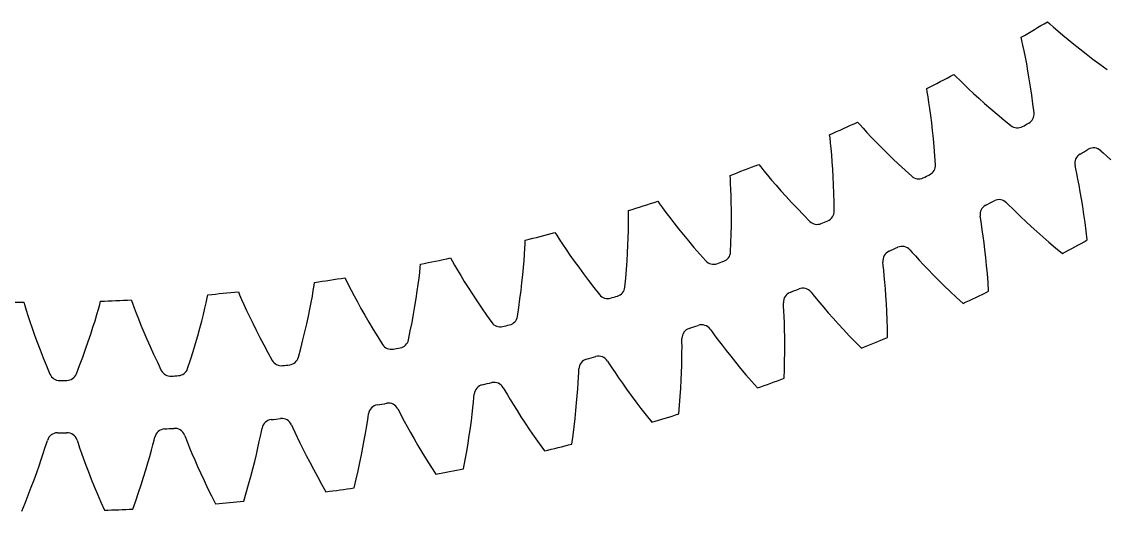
# Model space of a CAD drawing. Header units: millimetres. Extents: x -78 to 78, y -78 to 78.
# Drawn here: x -0.49 to 38.49, y -78.12 to -60.56 of the extents above; entities that cross this region are included whole.
import ezdxf

# ---------------------------------------------------------------- set-up
doc = ezdxf.new("R2010")
doc.units = ezdxf.units.MM

msp = doc.modelspace()

# ---------------------------------------------------------------- linework, layer by layer
at = {"layer": 'thin_ring_external'}
for p, q in [((38.249961, -65.187617), (38.338772, -65.266099)), ((38.338772, -65.266099), (38.467226, -65.381657)), ((38.467226, -65.381657), (38.618787, -65.515797)), ((37.352714, -65.8354), (37.329152, -65.719246)), ((37.388563, -66.004424), (37.352714, -65.8354)), ((37.428951, -66.202749), (37.388563, -66.004424)), ((37.471803, -66.423272), (37.428951, -66.202749)), ((37.515876, -66.662254), (37.471803, -66.423272)), ((37.560294, -66.917346), (37.515876, -66.662254)), ((37.604384, -67.186913), (37.560294, -66.917346)), ((34.871547, -67.055649), (34.956235, -67.138564)), ((34.956235, -67.138564), (35.078622, -67.26053)), ((35.078622, -67.26053), (35.223135, -67.402234)), ((35.223135, -67.402234), (35.384941, -67.558071)), ((37.647603, -67.469749), (37.604384, -67.186913)), ((33.942395, -67.656773), (33.924794, -67.539568)), ((33.969566, -67.827407), (33.942395, -67.656773)), ((35.384941, -67.558071), (35.561579, -67.724968)), ((35.561579, -67.724968), (35.751549, -67.90091)), ((37.689491, -67.76492), (37.647603, -67.469749)), ((37.729657, -68.07168), (37.689491, -67.76492)), ((33.999776, -68.027536), (33.969566, -67.827407)), ((34.031312, -68.249959), (33.999776, -68.027536)), ((35.751549, -67.90091), (35.953849, -68.084446)), ((35.953849, -68.084446), (36.167759, -68.274462)), ((37.767754, -68.389417), (37.729657, -68.07168)), ((34.063125, -68.49088), (34.031312, -68.249959)), ((34.09446, -68.747907), (34.063125, -68.49088)), ((36.167759, -68.274462), (36.392746, -68.470067)), ((36.392746, -68.470067), (36.628397, -68.670526)), ((31.402158, -68.748741), (31.482502, -68.835871)), ((31.482502, -68.835871), (31.598501, -68.963927)), ((31.598501, -68.963927), (31.735591, -69.112826)), ((34.124728, -69.019374), (34.09446, -68.747907)), ((36.628397, -68.670526), (36.874387, -68.875215)), ((30.443524, -69.301638), (30.431931, -69.183686)), ((30.461947, -69.473436), (30.443524, -69.301638)), ((31.735591, -69.112826), (31.889228, -69.276722)), ((31.889228, -69.276722), (32.057113, -69.45242)), ((34.153448, -69.304047), (34.124728, -69.019374)), ((34.180211, -69.600972), (34.153448, -69.304047)), ((30.481899, -69.674847), (30.461947, -69.473436)), ((30.502037, -69.89859), (30.481899, -69.674847)), ((32.057113, -69.45242), (32.237853, -69.637832)), ((32.237853, -69.637832), (32.430517, -69.831458)), ((34.204661, -69.909383), (34.180211, -69.600972)), ((30.521506, -70.140821), (30.502037, -69.89859)), ((30.539676, -70.399112), (30.521506, -70.140821)), ((32.430517, -69.831458), (32.634446, -70.032149)), ((32.634446, -70.032149), (32.849152, -70.238987)), ((34.226484, -70.228651), (34.204661, -69.909383)), ((27.850844, -70.262475), (27.926634, -70.353594)), ((27.926634, -70.353594), (28.035944, -70.487406)), ((28.035944, -70.487406), (28.165252, -70.64311)), ((30.556044, -70.671771), (30.539676, -70.399112)), ((32.849152, -70.238987), (33.07426, -70.451217)), ((33.07426, -70.451217), (33.309477, -70.668199)), ((26.865229, -70.765702), (26.859674, -70.647313)), ((26.874856, -70.938217), (26.865229, -70.765702)), ((28.165252, -70.64311), (28.31032, -70.814637)), ((28.31032, -70.814637), (28.469015, -70.998678)), ((30.570191, -70.957539), (30.556044, -70.671771)), ((26.884498, -71.140384), (26.874856, -70.938217)), ((26.893185, -71.364863), (26.884498, -71.140384)), ((28.469015, -70.998678), (28.640051, -71.193078)), ((28.640051, -71.193078), (28.822577, -71.396289)), ((30.581758, -71.255444), (30.570191, -70.957539)), ((30.590428, -71.564701), (30.581758, -71.255444)), ((24.226871, -71.592902), (24.297909, -71.687772)), ((24.297909, -71.687772), (24.400244, -71.826991)), ((26.900261, -71.607773), (26.893185, -71.364863)), ((26.905219, -71.866655), (26.900261, -71.607773)), ((28.822577, -71.396289), (29.015993, -71.60713)), ((29.015993, -71.60713), (29.219857, -71.824662)), ((30.595921, -71.884666), (30.590428, -71.564701)), ((23.216846, -72.045147), (23.217343, -71.926628)), ((23.217652, -72.217928), (23.216846, -72.045147)), ((24.400244, -71.826991), (24.521432, -71.989095)), ((24.521432, -71.989095), (24.657554, -72.167805)), ((26.907643, -72.139793), (26.905219, -71.866655)), ((29.219857, -71.824662), (29.433835, -72.048109)), ((29.433835, -72.048109), (29.657666, -72.276818)), ((23.214172, -72.644954), (23.216958, -72.420324)), ((23.216958, -72.420324), (23.217652, -72.217928)), ((24.657554, -72.167805), (24.806644, -72.359709)), ((24.806644, -72.359709), (24.967531, -72.562588)), ((26.90352, -72.724018), (26.90718, -72.425911)), ((26.90718, -72.425911), (26.907643, -72.139793)), ((20.539692, -72.736552), (20.605794, -72.834926)), ((20.605794, -72.834926), (20.700886, -72.979188)), ((23.208835, -72.887908), (23.214172, -72.644954)), ((24.967531, -72.562588), (25.139443, -72.774854)), ((25.139443, -72.774854), (25.321841, -72.995297)), ((26.896389, -73.033314), (26.90352, -72.724018)), ((19.499876, -73.309231), (19.507893, -73.136634)), ((19.507893, -73.136634), (19.514441, -73.018295)), ((20.700886, -72.979188), (20.81364, -73.147268)), ((20.81364, -73.147268), (20.940458, -73.332696)), ((23.189043, -73.419611), (23.200568, -73.146705)), ((23.200568, -73.146705), (23.208835, -72.887908)), ((25.321841, -72.995297), (25.514332, -73.222954)), ((25.514332, -73.222954), (25.716621, -73.457035)), ((26.885537, -73.353143), (26.896389, -73.033314)), ((19.474596, -73.735522), (19.488848, -73.511327)), ((19.488848, -73.511327), (19.499876, -73.309231)), ((20.940458, -73.332696), (21.079555, -73.531962)), ((21.079555, -73.531962), (21.229873, -73.742792)), ((23.173971, -73.705333), (23.189043, -73.419611)), ((25.716621, -73.457035), (25.928482, -73.696875)), ((15.731226, -74.209279), (15.748046, -74.037316)), ((15.748046, -74.037316), (15.760628, -73.919466)), ((16.798928, -73.69044), (16.85992, -73.792061)), ((16.85992, -73.792061), (16.947522, -73.94099)), ((16.947522, -73.94099), (17.051547, -74.114608)), ((19.43539, -74.235924), (19.456861, -73.977886)), ((19.456861, -73.977886), (19.474596, -73.735522)), ((21.229873, -73.742792), (21.390723, -73.963558)), ((21.390723, -73.963558), (21.561627, -74.193027)), ((23.132179, -74.311392), (23.155094, -74.002863)), ((23.155094, -74.002863), (23.173971, -73.705333)), ((15.684213, -74.633722), (15.709894, -74.410548)), ((15.709894, -74.410548), (15.731226, -74.209279)), ((17.051547, -74.114608), (17.168732, -74.30627)), ((17.168732, -74.30627), (17.297473, -74.512379)), ((19.409945, -74.507886), (19.43539, -74.235924)), ((21.561627, -74.193027), (21.742242, -74.430216)), ((21.742242, -74.430216), (21.932316, -74.674321)), ((23.105011, -74.630249), (23.132179, -74.311392)), ((11.921536, -74.915723), (11.947115, -74.744843)), ((11.947115, -74.744843), (11.965698, -74.62779)), ((13.014337, -74.452078), (13.070061, -74.556681)), ((13.070061, -74.556681), (13.149944, -74.709889)), ((13.149944, -74.709889), (13.244968, -74.888592)), ((15.654126, -74.874865), (15.684213, -74.633722)), ((17.297473, -74.512379), (17.436829, -74.730608)), ((17.436829, -74.730608), (17.586196, -74.9593)), ((19.34626, -75.088643), (19.380304, -74.792465)), ((19.380304, -74.792465), (19.409945, -74.507886)), ((21.932316, -74.674321), (22.131654, -74.924666)), ((8.115014, -75.25737), (8.13955, -75.141417)), ((9.195793, -75.019479), (9.246104, -75.126791)), ((9.246104, -75.126791), (9.31806, -75.283878)), ((11.852912, -75.337212), (11.889955, -75.11564)), ((11.889955, -75.11564), (11.921536, -74.915723)), ((13.244968, -74.888592), (13.352214, -75.085987)), ((13.352214, -75.085987), (13.470263, -75.298401)), ((15.580209, -75.401778), (15.619507, -75.13147)), ((15.619507, -75.13147), (15.654126, -74.874865)), ((17.586196, -74.9593), (17.745161, -75.197196)), ((17.745161, -75.197196), (17.91343, -75.443298)), ((19.307621, -75.3956), (19.34626, -75.088643)), ((0.397353, -75.692584), (0.433586, -75.579739)), ((1.496758, -75.56616), (1.535862, -75.678043)), ((4.21887, -75.740938), (4.261743, -75.573558)), ((4.261743, -75.573558), (4.292167, -75.45901)), ((5.353259, -75.391163), (5.398024, -75.500904)), ((5.398024, -75.500904), (5.461865, -75.66146)), ((8.038996, -75.624764), (8.080744, -75.42672)), ((8.080744, -75.42672), (8.115014, -75.25737)), ((9.31806, -75.283878), (9.403835, -75.4672)), ((9.403835, -75.4672), (9.500861, -75.669814)), ((11.762875, -75.831007), (11.810551, -75.576504)), ((11.810551, -75.576504), (11.852912, -75.337212)), ((13.470263, -75.298401), (13.598295, -75.523461)), ((13.598295, -75.523461), (13.73579, -75.759482)), ((15.536076, -75.684472), (15.580209, -75.401778)), ((17.91343, -75.443298), (18.090791, -75.69679)), ((19.264207, -75.712654), (19.307621, -75.3956)), ((0.284261, -76.05031), (0.345989, -75.857556)), ((0.345989, -75.857556), (0.397353, -75.692584)), ((1.535862, -75.678043), (1.591421, -75.84165)), ((1.591421, -75.84165), (1.658052, -76.032765)), ((4.107616, -76.153231), (4.167064, -75.936592)), ((4.167064, -75.936592), (4.21887, -75.740938)), ((5.461865, -75.66146), (5.538168, -75.848923)), ((5.538168, -75.848923), (5.624722, -76.056226)), ((7.936163, -76.080973), (7.990687, -75.844156)), ((7.990687, -75.844156), (8.038996, -75.624764)), ((9.500861, -75.669814), (9.607911, -75.887978)), ((9.607911, -75.887978), (9.724284, -76.119282)), ((11.709826, -76.098955), (11.762875, -75.831007)), ((13.73579, -75.759482), (13.8824, -76.005184)), ((15.432691, -76.283109), (15.486953, -75.978526)), ((15.486953, -75.978526), (15.536076, -75.684472)), ((18.090791, -75.69679), (18.277086, -75.956986)), ((0.135437, -76.493652), (0.213829, -76.263631)), ((0.213829, -76.263631), (0.284261, -76.05031)), ((1.658052, -76.032765), (1.733909, -76.244217)), ((1.733909, -76.244217), (1.81815, -76.472161)), ((3.967688, -76.635268), (4.041071, -76.386955)), ((4.041071, -76.386955), (4.107616, -76.153231)), ((5.624722, -76.056226), (5.720492, -76.279572)), ((5.720492, -76.279572), (5.824903, -76.516517)), ((7.808893, -76.597599), (7.875555, -76.332709)), ((7.875555, -76.332709), (7.936163, -76.080973)), ((9.724284, -76.119282), (9.849548, -76.362015)), ((9.849548, -76.362015), (9.983421, -76.614883)), ((11.587243, -76.670189), (11.651315, -76.379027)), ((11.651315, -76.379027), (11.709826, -76.098955)), ((13.8824, -76.005184), (14.037883, -76.259556)), ((14.037883, -76.259556), (14.20207, -76.521774)), ((15.373145, -76.597533), (15.432691, -76.283109)), ((-0.043859, -76.994604), (0.04947, -76.737894)), ((0.04947, -76.737894), (0.135437, -76.493652)), ((1.81815, -76.472161), (1.910326, -76.714128)), ((1.910326, -76.714128), (2.010181, -76.968371)), ((3.887588, -76.896409), (3.967688, -76.635268)), ((5.824903, -76.516517), (5.93761, -76.765329)), ((5.93761, -76.765329), (6.058397, -77.024703)), ((7.736159, -76.874318), (7.808893, -76.597599)), ((9.983421, -76.614883), (10.125713, -76.876863)), ((11.517499, -76.971604), (11.587243, -76.670189)), ((14.20207, -76.521774), (14.374836, -76.791143)), ((-0.144437, -77.262462), (-0.043859, -76.994604)), ((2.010181, -76.968371), (2.117567, -77.233574)), ((3.707385, -77.452162), (3.800819, -77.169053)), ((3.800819, -77.169053), (3.887588, -76.896409)), ((6.058397, -77.024703), (6.187127, -77.293606)), ((7.572259, -77.45929), (7.657302, -77.161829)), ((7.657302, -77.161829), (7.736159, -76.874318)), ((10.125713, -76.876863), (10.276297, -77.147122)), ((10.276297, -77.147122), (10.435084, -77.424961)), ((11.441976, -77.282578), (11.517499, -76.971604)), ((-0.367141, -77.827668), (-0.252205, -77.540431)), ((-0.252205, -77.540431), (-0.144437, -77.262462)), ((2.117567, -77.233574), (2.232398, -77.5087)), ((2.232398, -77.5087), (2.354633, -77.792907)), ((3.607265, -77.744892), (3.707385, -77.452162)), ((6.187127, -77.293606), (6.323714, -77.571202)), ((7.480956, -77.766001), (7.572259, -77.45929)), ((-0.489249, -78.123468), (-0.367141, -77.827668)), ((2.354633, -77.792907), (2.484256, -78.085492)), ((3.500419, -78.046542), (3.607265, -77.744892)), ((6.323714, -77.571202), (6.468107, -77.856787))]:
    msp.add_line(p, q, dxfattribs=at)
for centre, radius, start, end in [((37.993106, -65.46084), 0.375, 46.76868, 120.13064), ((37.694197, -65.633415), 0.375, 119.86936, 193.23132), ((0, 0), 75.3125, 299.86936, 300.13064), ((0, 0), 75.3125, 296.94253, 297.203811), ((34.601077, -67.3154), 0.375, 43.841851, 117.203811), ((34.293746, -67.472488), 0.375, 116.94253, 190.30449), ((0, 0), 78.125, 298.163689, 298.909482), ((30.803826, -69.135533), 0.375, 114.015701, 187.377661), ((0, 0), 75.3125, 294.015701, 294.276982), ((31.118778, -68.994343), 0.375, 40.915022, 114.276982), ((0, 0), 75.3125, 291.088872, 291.350153), ((27.555293, -70.493287), 0.375, 37.988193, 111.350153), ((27.233543, -70.618211), 0.375, 111.088872, 184.450832), ((0, 0), 78.125, 295.23686, 295.982652), ((23.592211, -71.916655), 0.375, 108.162042, 181.524003), ((0, 0), 75.3125, 288.162042, 288.423323), ((23.919919, -71.808322), 0.375, 35.061363, 108.423323), ((0, 0), 78.125, 292.310031, 293.055823), ((19.889329, -73.027476), 0.375, 105.235213, 178.597173), ((0, 0), 75.3125, 285.235213, 285.496494), ((20.222142, -72.936017), 0.375, 32.134534, 105.496494), ((16.134558, -73.947777), 0.375, 102.308384, 175.670344), ((0, 0), 75.3125, 282.308384, 282.569665), ((16.471607, -73.873431), 0.375, 29.207705, 102.569665), ((0, 0), 78.125, 289.383201, 290.128994), ((12.337694, -74.675156), 0.375, 99.381555, 172.743515), ((0, 0), 75.3125, 279.381555, 279.642836), ((12.678099, -74.618117), 0.375, 26.280875, 99.642836), ((0, 0), 75.3125, 276.454725, 276.716006), ((8.851516, -75.168134), 0.375, 23.354046, 96.716006), ((0, 0), 78.125, 286.456372, 287.202165), ((4.657393, -75.544069), 0.375, 93.527896, 166.889856), ((0, 0), 75.3125, 273.527896, 273.789177), ((5.00184, -75.522045), 0.375, 20.427217, 93.789177), ((8.508642, -75.207717), 0.375, 96.454725, 169.816686), ((0.793992, -75.683335), 0.375, 90.601067, 163.963027), ((0, 0), 75.3125, 270.601067, 270.862348), ((1.139115, -75.678928), 0.375, 17.500388, 90.862348), ((0, 0), 78.125, 283.529543, 284.275335), ((0, 0), 78.125, 280.602714, 281.348506), ((0, 0), 78.125, 277.675884, 278.421677), ((0, 0), 78.125, 274.749055, 275.494847), ((0, 0), 78.125, 271.822226, 272.568018)]:
    msp.add_arc(centre, radius, start, end, dxfattribs=at)
at = {"layer": 'thin_ring_internal'}
for p, q in [((36.339806, -60.558312), (36.42898, -60.638244)), ((36.42898, -60.638244), (36.560455, -60.754442)), ((36.560455, -60.754442), (36.715688, -60.889221)), ((35.420759, -61.232647), (35.393993, -61.115922)), ((36.715688, -60.889221), (36.889478, -61.037163)), ((36.889478, -61.037163), (37.079172, -61.195282)), ((35.458778, -61.403942), (35.420759, -61.232647)), ((35.501552, -61.605022), (35.458778, -61.403942)), ((37.079172, -61.195282), (37.283151, -61.36161)), ((37.283151, -61.36161), (37.500328, -61.534722)), ((37.500328, -61.534722), (37.72992, -61.71352)), ((35.54686, -61.828711), (35.501552, -61.605022)), ((35.593373, -62.071244), (35.54686, -61.828711)), ((37.72992, -61.71352), (37.971345, -61.897121)), ((37.971345, -61.897121), (38.224148, -62.084793)), ((35.640152, -62.330251), (35.593373, -62.071244)), ((35.686478, -62.604089), (35.640152, -62.330251)), ((38.224148, -62.084793), (38.486981, -62.276524)), ((32.978538, -62.452435), (33.063214, -62.537118)), ((33.063214, -62.537118), (33.188147, -62.660323)), ((33.188147, -62.660323), (33.335788, -62.803377)), ((35.731767, -62.891544), (35.686478, -62.604089)), ((32.024038, -63.075575), (32.003686, -62.957563)), ((32.052646, -63.248692), (32.024038, -63.075575)), ((33.335788, -62.803377), (33.50124, -62.960589)), ((33.50124, -62.960589), (33.682016, -63.128831)), ((33.682016, -63.128831), (33.876608, -63.30605)), ((35.775531, -63.191676), (35.731767, -62.891544)), ((32.084375, -63.451807), (32.052646, -63.248692)), ((32.1174, -63.677637), (32.084375, -63.451807)), ((33.876608, -63.30605), (34.084007, -63.490764)), ((34.084007, -63.490764), (34.303493, -63.681833)), ((35.817348, -63.503736), (35.775531, -63.191676)), ((35.857861, -63.826538), (35.817348, -63.503736)), ((32.150598, -63.922348), (32.1174, -63.677637)), ((34.303493, -63.681833), (34.534531, -63.878344)), ((34.534531, -63.878344), (34.776708, -64.079541)), ((29.518849, -64.160176), (29.598774, -64.249356)), ((29.598774, -64.249356), (29.716792, -64.3792)), ((32.183164, -64.183522), (32.150598, -63.922348)), ((32.214466, -64.459482), (32.183164, -64.183522)), ((34.776708, -64.079541), (35.028678, -64.285339)), ((28.531744, -64.730262), (28.517867, -64.611314)), ((29.716792, -64.3792), (29.856401, -64.530103)), ((29.856401, -64.530103), (30.013021, -64.696116)), ((30.013021, -64.696116), (30.18434, -64.873979)), ((32.243991, -64.748981), (32.214466, -64.459482)), ((28.550856, -64.904682), (28.531744, -64.730262)), ((28.571446, -65.109227), (28.550856, -64.904682)), ((30.18434, -64.873979), (30.368964, -65.06156)), ((30.368964, -65.06156), (30.565966, -65.257324)), ((32.271299, -65.051056), (32.243991, -64.748981)), ((32.296012, -65.364934), (32.271299, -65.051056)), ((28.592089, -65.336523), (28.571446, -65.109227)), ((28.611874, -65.582682), (28.592089, -65.336523)), ((30.565966, -65.257324), (30.77469, -65.460094)), ((30.77469, -65.460094), (30.994652, -65.668928)), ((32.318837, -65.689466), (32.296012, -65.364934)), ((25.971064, -65.676438), (26.046, -65.769849)), ((26.046, -65.769849), (26.156752, -65.905944)), ((28.630128, -65.845245), (28.611874, -65.582682)), ((28.646314, -66.122502), (28.630128, -65.845245)), ((30.994652, -65.668928), (31.225481, -65.88305)), ((24.9543, -66.191768), (24.94694, -66.072239)), ((24.963858, -66.366971), (24.9543, -66.191768)), ((26.156752, -65.905944), (26.287912, -66.064246)), ((26.287912, -66.064246), (26.435232, -66.238564)), ((26.435232, -66.238564), (26.596582, -66.425517)), ((28.659985, -66.413182), (28.646314, -66.122502)), ((31.225481, -65.88305), (31.465837, -66.102301)), ((24.973248, -66.572335), (24.963858, -66.366971)), ((24.981447, -66.80042), (24.973248, -66.572335)), ((26.596582, -66.425517), (26.770687, -66.622901)), ((26.770687, -66.622901), (26.956705, -66.829131)), ((28.670757, -66.716297), (28.659985, -66.413182)), ((22.345771, -66.996695), (22.415494, -67.094059)), ((24.987761, -67.047292), (24.981447, -66.80042)), ((26.956705, -66.829131), (27.154044, -67.042996)), ((28.678292, -67.031056), (28.670757, -66.716297)), ((28.683361, -67.35635), (28.678292, -67.031056)), ((21.302383, -67.455731), (21.301561, -67.33598)), ((22.415494, -67.094059), (22.518649, -67.235999)), ((22.518649, -67.235999), (22.640968, -67.401228)), ((22.640968, -67.401228), (22.778549, -67.58333)), ((24.991649, -67.31046), (24.987761, -67.047292)), ((24.99267, -67.588187), (24.991649, -67.31046)), ((27.154044, -67.042996), (27.362273, -67.263531)), ((27.362273, -67.263531), (27.581065, -67.489939)), ((21.30052, -67.836766), (21.302359, -67.631195)), ((21.302359, -67.631195), (21.302383, -67.455731)), ((22.778549, -67.58333), (22.929449, -67.778816)), ((22.929449, -67.778816), (23.092515, -67.985412)), ((24.990447, -67.879179), (24.99267, -67.588187)), ((27.581065, -67.489939), (27.809089, -67.721989)), ((18.65379, -68.117008), (18.718092, -68.218034)), ((21.289074, -68.311806), (21.296252, -68.064958)), ((21.296252, -68.064958), (21.30052, -67.836766)), ((23.092515, -67.985412), (23.266993, -68.201493)), ((23.266993, -68.201493), (23.45236, -68.425816)), ((24.974985, -68.497132), (24.98465, -68.182431)), ((24.98465, -68.182431), (24.990447, -67.879179)), ((17.577285, -68.693582), (17.586891, -68.51838)), ((17.586891, -68.51838), (17.59261, -68.398763)), ((18.718092, -68.218034), (18.813341, -68.365395)), ((18.813341, -68.365395), (18.926455, -68.537057)), ((18.926455, -68.537057), (19.053886, -68.726401)), ((21.264439, -68.852162), (21.278585, -68.574794)), ((21.278585, -68.574794), (21.289074, -68.311806)), ((23.45236, -68.425816), (23.648235, -68.657393)), ((24.962282, -68.822217), (24.974985, -68.497132)), ((17.547499, -69.126363), (17.564222, -68.898745)), ((17.564222, -68.898745), (17.577285, -68.693582)), ((19.053886, -68.726401), (19.193886, -68.929836)), ((19.193886, -68.929836), (19.345427, -69.145029)), ((21.246328, -69.142599), (21.264439, -68.852162)), ((23.648235, -68.657393), (23.854336, -68.895411)), ((23.854336, -68.895411), (24.069347, -69.139567)), ((13.799754, -69.550959), (13.818913, -69.376544)), ((13.818913, -69.376544), (13.831155, -69.257417)), ((14.906138, -69.034033), (14.964828, -69.13842)), ((14.964828, -69.13842), (15.051888, -69.290763)), ((15.051888, -69.290763), (15.155458, -69.468345)), ((17.502018, -69.634474), (17.526853, -69.372451)), ((17.526853, -69.372451), (17.547499, -69.126363)), ((19.345427, -69.145029), (19.507845, -69.370315)), ((19.507845, -69.370315), (19.680684, -69.604426)), ((21.223979, -69.445081), (21.246328, -69.142599)), ((11.114001, -69.745033), (11.166902, -69.852469)), ((13.746379, -69.981468), (13.775507, -69.755103)), ((13.775507, -69.755103), (13.799754, -69.550959)), ((15.155458, -69.468345), (15.272359, -69.664366)), ((15.272359, -69.664366), (15.401041, -69.875142)), ((17.472745, -69.910656), (17.502018, -69.634474)), ((19.680684, -69.604426), (19.863621, -69.846354)), ((21.166706, -70.082692), (21.197143, -69.758785)), ((21.197143, -69.758785), (21.223979, -69.445081)), ((9.981039, -70.200769), (10.009694, -70.02766)), ((10.009694, -70.02766), (10.028423, -69.90938)), ((11.166902, -69.852469), (11.245513, -70.009339)), ((11.245513, -70.009339), (11.339232, -70.192313)), ((13.712324, -70.226061), (13.746379, -69.981468)), ((15.401041, -69.875142), (15.540604, -70.09829)), ((15.540604, -70.09829), (15.690477, -70.332109)), ((17.438801, -70.19967), (17.472745, -69.910656)), ((19.863621, -69.846354), (20.056416, -70.095272)), ((20.056416, -70.095272), (20.257774, -70.350805)), ((3.441637, -70.541093), (3.482506, -70.653658)), ((6.132536, -70.641072), (6.170602, -70.469787)), ((6.170602, -70.469787), (6.195762, -70.352705)), ((7.288695, -70.247886), (7.335651, -70.358051)), ((7.335651, -70.358051), (7.405577, -70.51898)), ((7.405577, -70.51898), (7.489164, -70.706798)), ((9.904233, -70.627721), (9.94568, -70.403284)), ((9.94568, -70.403284), (9.981039, -70.200769)), ((11.339232, -70.192313), (11.445254, -70.394424)), ((11.445254, -70.394424), (11.562233, -70.611913)), ((13.628907, -70.760508), (13.673217, -70.486337)), ((13.673217, -70.486337), (13.712324, -70.226061)), ((15.690477, -70.332109), (15.850274, -70.575309)), ((17.35604, -70.81225), (17.399967, -70.50048)), ((17.399967, -70.50048), (17.438801, -70.19967)), ((-0.415692, -70.623777), (-0.381031, -70.738405)), ((-0.381031, -70.738405), (-0.329071, -70.906)), ((-0.329071, -70.906), (-0.266466, -71.101814)), ((2.208498, -71.068006), (2.265732, -70.870555)), ((2.265732, -70.870555), (2.313094, -70.701604)), ((2.313094, -70.701604), (2.344611, -70.586071)), ((3.482506, -70.653658), (3.543541, -70.818165)), ((3.543541, -70.818165), (3.616746, -71.010267)), ((6.03253, -71.063193), (6.086171, -70.841354)), ((6.086171, -70.841354), (6.132536, -70.641072)), ((7.489164, -70.706798), (7.583991, -70.914398)), ((7.583991, -70.914398), (7.688918, -71.137951)), ((9.803611, -71.127841), (9.856872, -70.870089)), ((9.856872, -70.870089), (9.904233, -70.627721)), ((11.562233, -70.611913), (11.689402, -70.842349)), ((11.689402, -70.842349), (11.826282, -71.084004)), ((13.57923, -71.047238), (13.628907, -70.760508)), ((15.850274, -70.575309), (16.019726, -70.826866)), ((16.019726, -70.826866), (16.19864, -71.085941)), ((17.307961, -71.134012), (17.35604, -70.81225)), ((-0.266466, -71.101814), (-0.194845, -71.318517)), ((-0.194845, -71.318517), (-0.114922, -71.552179)), ((2.069313, -71.522342), (2.142823, -71.286584)), ((2.142823, -71.286584), (2.208498, -71.068006)), ((3.616746, -71.010267), (3.700094, -71.222736)), ((3.700094, -71.222736), (3.792657, -71.451685)), ((5.904746, -71.557072), (5.972004, -71.302613)), ((5.972004, -71.302613), (6.03253, -71.063193)), ((7.688918, -71.137951), (7.803314, -71.374988)), ((9.744394, -71.399184), (9.803611, -71.127841)), ((11.826282, -71.084004), (11.97256, -71.335568)), ((13.524027, -71.345478), (13.57923, -71.047238)), ((16.19864, -71.085941), (16.385743, -71.352089)), ((-0.114922, -71.552179), (-0.02706, -71.800277)), ((1.98826, -71.772748), (2.069313, -71.522342)), ((3.792657, -71.451685), (3.893938, -71.694615)), ((3.893938, -71.694615), (4.003648, -71.949756)), ((5.8308, -71.824776), (5.904746, -71.557072)), ((7.803314, -71.374988), (7.926793, -71.623757)), ((7.926793, -71.623757), (8.059115, -71.882933)), ((9.607726, -71.977553), (9.679133, -71.682772)), ((9.679133, -71.682772), (9.744394, -71.399184)), ((11.97256, -71.335568), (12.128022, -71.596003)), ((12.128022, -71.596003), (12.292521, -71.864462)), ((13.397561, -71.97304), (13.46314, -71.654384)), ((13.46314, -71.654384), (13.524027, -71.345478)), ((-0.02706, -71.800277), (0.068554, -72.061029)), ((0.068554, -72.061029), (0.171822, -72.33309)), ((1.804006, -72.310795), (1.899804, -72.036014)), ((1.899804, -72.036014), (1.98826, -71.772748)), ((4.003648, -71.949756), (4.121618, -72.215772)), ((5.662752, -72.394819), (5.75015, -72.104377)), ((5.75015, -72.104377), (5.8308, -71.824776)), ((8.059115, -71.882933), (8.200123, -72.15147)), ((9.530061, -72.282673), (9.607726, -71.977553)), ((12.292521, -71.864462), (12.464811, -72.14043)), ((0.171822, -72.33309), (0.282703, -72.615402)), ((1.700878, -72.59603), (1.804006, -72.310795)), ((4.121618, -72.215772), (4.247751, -72.491608)), ((4.247751, -72.491608), (4.381993, -72.776405)), ((5.56854, -72.695243), (5.662752, -72.394819)), ((8.200123, -72.15147), (8.349717, -72.428511)), ((8.349717, -72.428511), (8.506678, -72.713476)), ((9.447178, -72.597272), (9.530061, -72.282673)), ((0.282703, -72.615402), (0.401192, -72.907105)), ((1.590401, -72.890861), (1.700878, -72.59603)), ((4.381993, -72.776405), (4.523159, -73.069516)), ((5.468601, -73.004846), (5.56854, -72.695243)), ((0.401192, -72.907105), (0.526141, -73.207488)), ((1.473704, -73.194544), (1.590401, -72.890861))]:
    msp.add_line(p, q, dxfattribs=at)
for centre, radius, start, end in [((0, 0), 70.625, 300.07637, 300.967108), ((0, 0), 70.625, 296.945935, 297.836674), ((35.485008, -63.866604), 0.375, 299.057045, 6.133392), ((0, 0), 70.625, 293.8155, 294.706239), ((35.260686, -63.990725), 0.375, 231.779652, 298.855998), ((0, 0), 73.4375, 298.855998, 299.057045), ((0, 0), 70.625, 290.685066, 291.575804), ((31.944352, -65.709111), 0.375, 295.926611, 3.002957), ((31.713587, -65.820797), 0.375, 228.649217, 295.725563), ((0, 0), 73.4375, 295.725563, 295.926611), ((0, 0), 70.625, 287.554631, 288.445369), ((28.308362, -67.355516), 0.375, 292.796176, 359.872522), ((28.071842, -67.454433), 0.375, 225.518782, 292.595129), ((0, 0), 73.4375, 292.595129, 292.796176), ((0, 0), 70.625, 284.424196, 285.314934), ((24.587888, -68.800906), 0.375, 289.665741, 356.742087), ((0, 0), 70.625, 281.293761, 282.1845), ((24.34632, -68.886759), 0.375, 222.388347, 289.464694), ((0, 0), 73.4375, 289.464694, 289.665741), ((0, 0), 70.625, 278.163326, 279.054065), ((20.794035, -70.040967), 0.375, 286.535306, 353.611653), ((0, 0), 70.625, 271.902457, 272.793195), ((0, 0), 70.625, 275.032892, 275.92363), ((20.548138, -70.1135), 0.375, 219.257913, 286.334259), ((0, 0), 73.4375, 286.334259, 286.535306), ((0, 0), 70.625, 268.772022, 269.662761), ((16.938124, -71.071998), 0.375, 283.404871, 350.481218), ((16.688633, -71.130995), 0.375, 216.127478, 283.203824), ((0, 0), 73.4375, 283.203824, 283.404871), ((13.031663, -71.890922), 0.375, 280.274437, 347.350783), ((12.779323, -71.936207), 0.375, 212.997043, 280.073389), ((0, 0), 73.4375, 280.073389, 280.274437), ((8.831874, -72.526732), 0.375, 209.866608, 276.942955), ((0, 0), 73.4375, 276.942955, 277.144002), ((9.08631, -72.495296), 0.375, 277.144002, 344.220348), ((0.869762, -73.057323), 0.375, 203.605739, 270.682085), ((1.126109, -73.053821), 0.375, 270.883132, 337.959479), ((4.858067, -72.90081), 0.375, 206.736174, 273.81252), ((0, 0), 73.4375, 273.81252, 274.013567), ((5.113841, -72.883315), 0.375, 274.013567, 341.089913), ((0, 0), 73.4375, 270.682085, 270.883132)]:
    msp.add_arc(centre, radius, start, end, dxfattribs=at)

doc.saveas('drawing.dxf')
